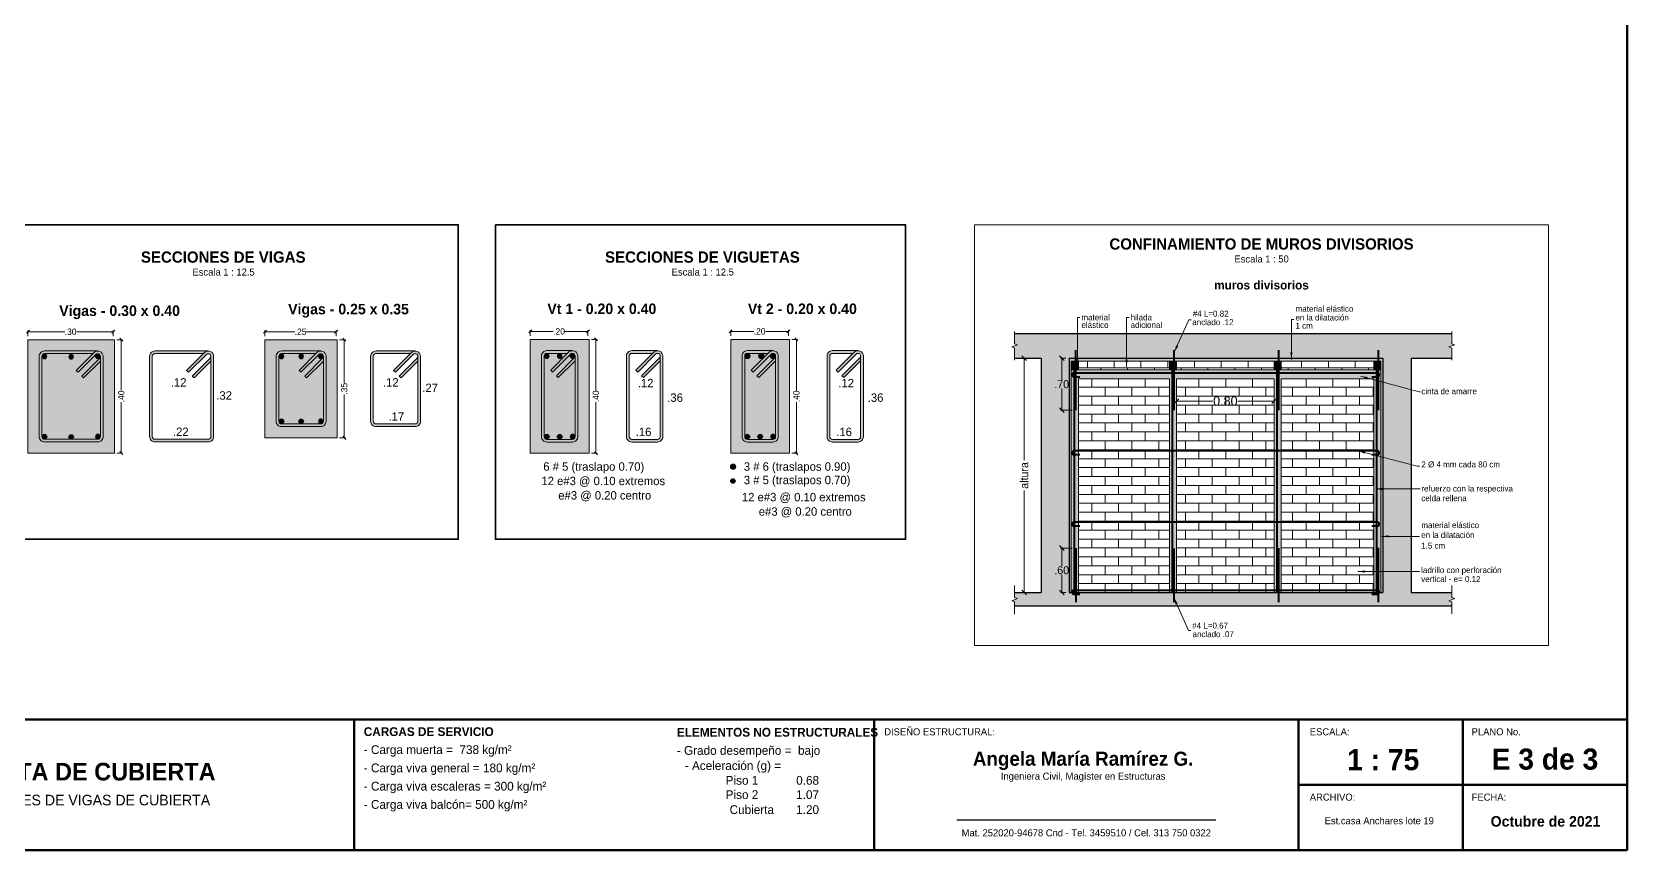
# Model space of a CAD drawing. Header units: metres. Extents: x 187 to 346, y 195 to 238.
# Drawn here: x 311.66 to 345.69, y 194.8 to 212.26 of the extents above; entities that cross this region are included whole.
import ezdxf
from ezdxf.enums import TextEntityAlignment as Align

# ---------------------------------------------------------------- set-up
doc = ezdxf.new("R2010")
doc.units = ezdxf.units.M
for name, color, linetype, lineweight in [('Achu-Muro', 1, 'Continuous', 9), ('Achu-Placa', 7, 'Continuous', 20), ('Cotas', 32, 'Continuous', 25), ('Hierros', 175, 'Continuous', 40), ('Secciones 1', 124, 'Continuous', 25), ('Secciones 2', 32, 'Continuous', 20), ('Secciones 3', 144, 'Continuous', 13), ('Tex-Cuadros', 24, 'Continuous', 35), ('Tex-Linea', 8, 'Continuous', 9), ('Tex-Tex', 8, 'Continuous', 25), ('Varillas 1', 126, 'Continuous', 20), ('Varillas 4', 233, 'Continuous', 9), ('Varillas Corte', 152, 'Continuous', 25), ('¡Margen', 152, 'Continuous', 80), ('¡Margen-Tex', 7, 'Continuous', 25)]:
    doc.layers.add(name, color=color, linetype=linetype, lineweight=lineweight)
for name, color, linetype, lineweight, true_color in [('Achu-Sombra 1', 253, 'Continuous', 13, 0x9c9c9c), ('Achu-Sombra 2', 253, 'Continuous', 13, 0xb0b0b0), ('Achu-Sombra 3', 9, 'Continuous', 13, 0xc9c9c9), ('Achu-Sombra 5', 254, 'Continuous', 13, 0xe8e8e8)]:
    doc.layers.add(name, color=color, linetype=linetype, lineweight=lineweight, true_color=true_color)
doc.styles.add('Century Gothic', font='GOTHIC.TTF')
doc.styles.add('Century Gothic Gordas', font='GOTHICB.TTF')
doc.styles.add('Cotas', font='GOTHIC.TTF')
doc.dimstyles.new('NINGUNA', dxfattribs={"dimtxt": 0.1125, "dimasz": 0.065, "dimexe": 0.025, "dimexo": 0.075, "dimgap": 0.005, "dimtad": 0, "dimtoh": 1, "dimzin": 4, "dimdsep": 46, "dimtxsty": 'Cotas', "dimblk": 'OBLIQUE', "dimcen": 0, "dimse1": 1, "dimse2": 1, "dimclrd": 256, "dimclre": 256, "dimclrt": 256, "dimadec": 1, "dimazin": 0, "dimtfac": 1.333333, "dimtix": 1, "dimtofl": 0, "dimtmove": 2, "dimatfit": 0, "dimfxl": 1, "dimtolj": 1, "dimtzin": 0, "dimlwd": 9, "dimlwe": 9, "dimarcsym": 0})

# ---------------------------------------------------------------- blocks, each defined once
blk = doc.blocks.new('vARILLA CORTE')
blk.add_hatch(color=256).paths.add_polyline_path([(-0.0079, 0, 1), (0.0079, 0, 1)])
blk.add_circle((0, 0), 0.00794)
blk = doc.blocks.new('_Oblique')
at = {"color": 0, "linetype": 'ByBlock', "lineweight": -2}
blk.add_line((-0.5, -0.5), (0.5, 0.5), dxfattribs=at)
blk = doc.blocks.new('*D261')
at = {"layer": 'Cotas', "lineweight": 9, "transparency": 16777216}
for p, q in [((322.292, 205.772), (322.292, 205.892)), ((322.292, 205.867), (322.783, 205.867)), ((323.522, 205.867), (323.03, 205.867)), ((323.522, 205.772), (323.522, 205.892))]:
    blk.add_line(p, q, dxfattribs=at)
at = {"layer": 'Defpoints', "color": 0, "transparency": 16777216}
for p in [(322.292, 205.697), (323.522, 205.867), (323.522, 205.697)]:
    blk.add_point(p, dxfattribs=at)
at = {"layer": 'Cotas', "lineweight": 9, "transparency": 16777216, "xscale": 0.065, "yscale": 0.065, "zscale": 0.065, "rotation": 180}
blk.add_blockref('_Oblique', (322.292, 205.867), dxfattribs=at)
at = {"layer": 'Cotas', "lineweight": 9, "transparency": 16777216, "xscale": 0.065, "yscale": 0.065, "zscale": 0.065}
blk.add_blockref('_Oblique', (323.522, 205.867), dxfattribs=at)
at = {"layer": 'Cotas', "transparency": 16777216, "insert": (322.907, 205.867), "char_height": 0.135, "attachment_point": 5, "style": 'Cotas'}
blk.add_mtext('\\A1;.20', dxfattribs=at)
blk = doc.blocks.new('*D262')
at = {"layer": 'Cotas', "lineweight": 9, "transparency": 16777216}
for p, q in [((323.597, 205.697), (323.718, 205.697)), ((323.693, 205.697), (323.693, 204.606)), ((323.693, 203.268), (323.693, 204.359)), ((323.597, 203.268), (323.718, 203.268))]:
    blk.add_line(p, q, dxfattribs=at)
at = {"layer": 'Defpoints', "color": 0, "transparency": 16777216}
for p in [(323.522, 205.697), (323.522, 203.268), (323.693, 203.268)]:
    blk.add_point(p, dxfattribs=at)
at = {"layer": 'Cotas', "lineweight": 9, "transparency": 16777216, "xscale": 0.065, "yscale": 0.065, "zscale": 0.065}
for p, rotation in [((323.693, 205.697), 90), ((323.693, 203.268), 270)]:
    blk.add_blockref('_Oblique', p, dxfattribs=dict(at, rotation=rotation))
at = {"layer": 'Cotas', "transparency": 16777216, "insert": (323.693, 204.482), "char_height": 0.135, "attachment_point": 5, "rotation": 90, "style": 'Cotas'}
blk.add_mtext('\\A1;.40', dxfattribs=at)
blk = doc.blocks.new('*D288')
at = {"layer": 'Cotas', "lineweight": 9, "transparency": 16777216}
for p, q in [((333.858, 201.245), (333.606, 201.245)), ((333.631, 201.245), (333.631, 200.863)), ((333.631, 200.293), (333.631, 200.675)), ((333.716, 200.293), (333.606, 200.293))]:
    blk.add_line(p, q, dxfattribs=at)
at = {"layer": 'Defpoints', "color": 0, "transparency": 16777216}
for p in [(333.631, 201.245), (333.933, 201.245), (333.791, 200.293)]:
    blk.add_point(p, dxfattribs=at)
at = {"layer": 'Cotas', "lineweight": 9, "transparency": 16777216, "xscale": 0.1, "yscale": 0.1, "zscale": 0.1}
for p, rotation in [((333.631, 201.245), 90), ((333.631, 200.293), 270)]:
    blk.add_blockref('_Oblique', p, dxfattribs=dict(at, rotation=rotation))
at = {"layer": 'Cotas', "transparency": 16777216, "insert": (333.631, 200.769), "char_height": 0.17, "attachment_point": 5, "rotation": 0.001, "style": 'Cotas'}
blk.add_mtext('\\A1;.60', dxfattribs=at)
blk = doc.blocks.new('*D289')
at = {"layer": 'Cotas', "lineweight": 9, "transparency": 16777216}
for p, q in [((333.716, 205.295), (333.606, 205.295)), ((333.631, 205.295), (333.631, 204.835)), ((333.631, 204.185), (333.631, 204.646)), ((333.858, 204.185), (333.606, 204.185))]:
    blk.add_line(p, q, dxfattribs=at)
at = {"layer": 'Defpoints', "color": 0, "transparency": 16777216}
for p in [(333.631, 205.295), (333.791, 205.295), (333.933, 204.185)]:
    blk.add_point(p, dxfattribs=at)
at = {"layer": 'Cotas', "lineweight": 9, "transparency": 16777216, "xscale": 0.1, "yscale": 0.1, "zscale": 0.1}
for p, rotation in [((333.631, 205.295), 90), ((333.631, 204.185), 270)]:
    blk.add_blockref('_Oblique', p, dxfattribs=dict(at, rotation=rotation))
at = {"layer": 'Cotas', "transparency": 16777216, "insert": (333.631, 204.74), "char_height": 0.17, "attachment_point": 5, "rotation": 0.001, "style": 'Cotas'}
blk.add_mtext('\\A1;.70', dxfattribs=at)
blk = doc.blocks.new('*D290')
at = {"layer": 'Defpoints', "color": 0, "transparency": 16777216}
for p in [(336.081, 204.859), (338.166, 204.859), (338.166, 204.381)]:
    blk.add_point(p, dxfattribs=at)
at = {"layer": 'Tex-Tex', "lineweight": 9, "transparency": 16777216}
for p, q in [((336.081, 204.431), (336.081, 204.356)), ((336.081, 204.381), (336.857, 204.381)), ((338.166, 204.381), (337.39, 204.381)), ((338.166, 204.431), (338.166, 204.356))]:
    blk.add_line(p, q, dxfattribs=at)
at = {"layer": 'Tex-Tex', "lineweight": 9, "transparency": 16777216, "xscale": 0.1, "yscale": 0.1, "zscale": 0.1, "rotation": 180}
blk.add_blockref('_Oblique', (336.081, 204.381), dxfattribs=at)
at = {"layer": 'Tex-Tex', "lineweight": 9, "transparency": 16777216, "xscale": 0.1, "yscale": 0.1, "zscale": 0.1}
blk.add_blockref('_Oblique', (338.166, 204.381), dxfattribs=at)
at = {"layer": 'Tex-Tex', "transparency": 16777216, "insert": (337.123, 204.381), "char_height": 0.2, "attachment_point": 5, "rotation": 0.001, "style": 'Cotas'}
blk.add_mtext('\\A1;0.80', dxfattribs=at)
blk = doc.blocks.new('*D294')
at = {"layer": 'Cotas', "lineweight": 9, "transparency": 16777216}
for p, q in [((332.834, 205.295), (332.808, 205.295)), ((332.833, 205.295), (332.833, 203.117)), ((332.833, 200.293), (332.833, 202.472)), ((332.834, 200.293), (332.808, 200.293))]:
    blk.add_line(p, q, dxfattribs=at)
at = {"layer": 'Defpoints', "color": 0, "transparency": 16777216}
for p in [(332.909, 205.295), (332.833, 200.293), (332.909, 200.293)]:
    blk.add_point(p, dxfattribs=at)
at = {"layer": 'Cotas', "lineweight": 9, "transparency": 16777216, "xscale": 0.1, "yscale": 0.1, "zscale": 0.1}
for p, rotation in [((332.833, 205.295), 90), ((332.833, 200.293), 270)]:
    blk.add_blockref('_Oblique', p, dxfattribs=dict(at, rotation=rotation))
at = {"layer": 'Cotas', "transparency": 16777216, "insert": (332.833, 202.794), "char_height": 0.17, "attachment_point": 5, "rotation": 90, "style": 'Cotas'}
blk.add_mtext('\\A1;altura', dxfattribs=at)
blk = doc.blocks.new('*D368')
at = {"layer": 'Cotas', "lineweight": 9, "transparency": 16777216}
for p, q in [((311.574, 205.765), (311.574, 205.885)), ((311.574, 205.86), (312.361, 205.86)), ((313.395, 205.86), (312.608, 205.86)), ((313.395, 205.765), (313.395, 205.885))]:
    blk.add_line(p, q, dxfattribs=at)
at = {"layer": 'Defpoints', "color": 0, "transparency": 16777216}
for p in [(311.574, 205.69), (313.395, 205.86), (313.395, 205.69)]:
    blk.add_point(p, dxfattribs=at)
at = {"layer": 'Cotas', "lineweight": 9, "transparency": 16777216, "xscale": 0.065, "yscale": 0.065, "zscale": 0.065, "rotation": 180}
blk.add_blockref('_Oblique', (311.574, 205.86), dxfattribs=at)
at = {"layer": 'Cotas', "lineweight": 9, "transparency": 16777216, "xscale": 0.065, "yscale": 0.065, "zscale": 0.065}
blk.add_blockref('_Oblique', (313.395, 205.86), dxfattribs=at)
at = {"layer": 'Cotas', "transparency": 16777216, "insert": (312.485, 205.86), "char_height": 0.135, "attachment_point": 5, "style": 'Cotas'}
blk.add_mtext('\\A1;.30', dxfattribs=at)
blk = doc.blocks.new('*D369')
at = {"layer": 'Cotas', "lineweight": 9, "transparency": 16777216}
for p, q in [((313.47, 205.69), (313.591, 205.69)), ((313.566, 205.69), (313.566, 204.603)), ((313.566, 203.27), (313.566, 204.356)), ((313.47, 203.27), (313.591, 203.27))]:
    blk.add_line(p, q, dxfattribs=at)
at = {"layer": 'Defpoints', "color": 0, "transparency": 16777216}
for p in [(313.395, 205.69), (313.395, 203.27), (313.566, 203.27)]:
    blk.add_point(p, dxfattribs=at)
at = {"layer": 'Cotas', "lineweight": 9, "transparency": 16777216, "xscale": 0.065, "yscale": 0.065, "zscale": 0.065}
for p, rotation in [((313.566, 205.69), 90), ((313.566, 203.27), 270)]:
    blk.add_blockref('_Oblique', p, dxfattribs=dict(at, rotation=rotation))
at = {"layer": 'Cotas', "transparency": 16777216, "insert": (313.566, 204.48), "char_height": 0.135, "attachment_point": 5, "rotation": 90, "style": 'Cotas'}
blk.add_mtext('\\A1;.40', dxfattribs=at)
blk = doc.blocks.new('*D370')
at = {"layer": 'Cotas', "lineweight": 9, "transparency": 16777216}
for p, q in [((316.632, 205.765), (316.632, 205.885)), ((316.632, 205.86), (317.269, 205.86)), ((318.151, 205.86), (317.514, 205.86)), ((318.151, 205.765), (318.151, 205.885))]:
    blk.add_line(p, q, dxfattribs=at)
at = {"layer": 'Defpoints', "color": 0, "transparency": 16777216}
for p in [(316.632, 205.69), (318.151, 205.86), (318.151, 205.69)]:
    blk.add_point(p, dxfattribs=at)
at = {"layer": 'Cotas', "lineweight": 9, "transparency": 16777216, "xscale": 0.065, "yscale": 0.065, "zscale": 0.065, "rotation": 180}
blk.add_blockref('_Oblique', (316.632, 205.86), dxfattribs=at)
at = {"layer": 'Cotas', "lineweight": 9, "transparency": 16777216, "xscale": 0.065, "yscale": 0.065, "zscale": 0.065}
blk.add_blockref('_Oblique', (318.151, 205.86), dxfattribs=at)
at = {"layer": 'Cotas', "transparency": 16777216, "insert": (317.392, 205.86), "char_height": 0.135, "attachment_point": 5, "style": 'Cotas'}
blk.add_mtext('\\A1;.25', dxfattribs=at)
blk = doc.blocks.new('*D371')
at = {"layer": 'Cotas', "lineweight": 9, "transparency": 16777216}
for p, q in [((318.226, 205.69), (318.348, 205.69)), ((318.323, 205.69), (318.323, 204.765)), ((318.323, 203.596), (318.323, 204.52)), ((318.226, 203.596), (318.348, 203.596))]:
    blk.add_line(p, q, dxfattribs=at)
at = {"layer": 'Defpoints', "color": 0, "transparency": 16777216}
for p in [(318.151, 205.69), (318.151, 203.596), (318.323, 203.596)]:
    blk.add_point(p, dxfattribs=at)
at = {"layer": 'Cotas', "lineweight": 9, "transparency": 16777216, "xscale": 0.065, "yscale": 0.065, "zscale": 0.065}
for p, rotation in [((318.323, 205.69), 90), ((318.323, 203.596), 270)]:
    blk.add_blockref('_Oblique', p, dxfattribs=dict(at, rotation=rotation))
at = {"layer": 'Cotas', "transparency": 16777216, "insert": (318.323, 204.643), "char_height": 0.135, "attachment_point": 5, "rotation": 90, "style": 'Cotas'}
blk.add_mtext('\\A1;.35', dxfattribs=at)
blk = doc.blocks.new('*D375')
at = {"layer": 'Cotas', "lineweight": 9, "transparency": 16777216}
for p, q in [((326.57, 205.772), (326.57, 205.892)), ((326.57, 205.867), (327.061, 205.867)), ((327.8, 205.867), (327.309, 205.867)), ((327.8, 205.772), (327.8, 205.892))]:
    blk.add_line(p, q, dxfattribs=at)
at = {"layer": 'Defpoints', "color": 0, "transparency": 16777216}
for p in [(326.57, 205.697), (327.8, 205.867), (327.8, 205.697)]:
    blk.add_point(p, dxfattribs=at)
at = {"layer": 'Cotas', "lineweight": 9, "transparency": 16777216, "xscale": 0.065, "yscale": 0.065, "zscale": 0.065, "rotation": 180}
blk.add_blockref('_Oblique', (326.57, 205.867), dxfattribs=at)
at = {"layer": 'Cotas', "lineweight": 9, "transparency": 16777216, "xscale": 0.065, "yscale": 0.065, "zscale": 0.065}
blk.add_blockref('_Oblique', (327.8, 205.867), dxfattribs=at)
at = {"layer": 'Cotas', "transparency": 16777216, "insert": (327.185, 205.867), "char_height": 0.135, "attachment_point": 5, "style": 'Cotas'}
blk.add_mtext('\\A1;.20', dxfattribs=at)
blk = doc.blocks.new('*D376')
at = {"layer": 'Cotas', "lineweight": 9, "transparency": 16777216}
for p, q in [((327.875, 205.697), (327.996, 205.697)), ((327.971, 205.697), (327.971, 204.606)), ((327.971, 203.268), (327.971, 204.359)), ((327.875, 203.268), (327.996, 203.268))]:
    blk.add_line(p, q, dxfattribs=at)
at = {"layer": 'Defpoints', "color": 0, "transparency": 16777216}
for p in [(327.8, 205.697), (327.8, 203.268), (327.971, 203.268)]:
    blk.add_point(p, dxfattribs=at)
at = {"layer": 'Cotas', "lineweight": 9, "transparency": 16777216, "xscale": 0.065, "yscale": 0.065, "zscale": 0.065}
for p, rotation in [((327.971, 205.697), 90), ((327.971, 203.268), 270)]:
    blk.add_blockref('_Oblique', p, dxfattribs=dict(at, rotation=rotation))
at = {"layer": 'Cotas', "transparency": 16777216, "insert": (327.971, 204.482), "char_height": 0.135, "attachment_point": 5, "rotation": 90, "style": 'Cotas'}
blk.add_mtext('\\A1;.40', dxfattribs=at)
blk = doc.blocks.new('hierro 6')
at = {"const_width": 0.00875}
blk.add_lwpolyline([(0, 0.004375, 1), (0, -0.004375, 1)], format="xyb", close=True, dxfattribs=at)
blk.add_circle((0, 0), 0.00875)

msp = doc.modelspace()

# ---------------------------------------------------------------- hatches: boundary and pattern name
at = {"layer": 'Achu-Muro'}
h = msp.add_hatch(dxfattribs=at)
h.set_pattern_fill('AR-BRSTD', color=8, scale=0.002813, style=0)
h.set_pattern_definition([(0, (424.4758, 185.27347), (0, 0.1905238), []), (90, (424.4758, 185.27347), (-0.28575, 0.1905238), [0.1905238, -0.1905238])])
h.paths.add_polyline_path([(335.9305, 205.2354), (333.9865, 205.2354), (333.9865, 205.0507), (335.9305, 205.0507)])
h.paths.add_polyline_path([(338.166, 205.2354), (336.0808, 205.2354), (336.0808, 205.0507), (338.166, 205.0507)])
h.paths.add_polyline_path([(340.2911, 205.2354), (338.3163, 205.2354), (338.3163, 205.0507), (340.2911, 205.0507)])
h = msp.add_hatch(dxfattribs=at)
h.set_pattern_fill('AR-BRSTD', color=8, scale=0.002813, style=0)
h.set_pattern_definition([(0, (333.98651, 200.29345), (0, 0.190524), []), (90, (333.9865, 200.29345), (-0.28575, 0.190524), [0.190524, -0.190524])])
h.paths.add_polyline_path([(335.9305, 204.8588), (333.9865, 204.8588), (333.9865, 200.2934), (335.9305, 200.2934)])
h.paths.add_polyline_path([(338.166, 204.8588), (336.0808, 204.8588), (336.0808, 200.2934), (338.166, 200.2934)])
h.paths.add_polyline_path([(340.2911, 204.8588), (338.3163, 204.8588), (338.3163, 200.2934), (340.2911, 200.2934)])
at = {"layer": 'Achu-Sombra 1', "linetype": 'Continuous', "lineweight": 5}
h = msp.add_hatch(color=256, dxfattribs=at)
h.dxf.hatch_style = 1
h.paths.add_polyline_path([(311.8714, 205.336, -0.4142136), (311.928, 205.3926), (312.9611, 205.3926), (312.985, 205.4164, -0.1989124), (313.0654, 205.4498), (311.928, 205.4498, 0.4142136), (311.8142, 205.336), (311.8142, 203.6228, 0.4142136), (311.928, 203.509), (313.0654, 203.509, 0.4142136), (313.1792, 203.6228), (313.1792, 205.336, 0.6681786), (312.985, 205.4164), (312.6031, 205.0346), (312.6435, 204.9942), (313.0254, 205.376, -0.6681786), (313.1221, 205.336), (313.1221, 203.6228, -0.4142136), (313.0654, 203.5662), (311.928, 203.5662, -0.4142136), (311.8714, 203.6228)])
h.paths.add_polyline_path([(313.1221, 205.2317), (313.1221, 205.336, -0.1989124), (313.1055, 205.2959), (312.7236, 204.9141), (312.764, 204.8737)], flags=17)
h = msp.add_hatch(color=256, dxfattribs=at)
h.dxf.hatch_style = 1
h.paths.add_polyline_path([(314.2287, 205.336, -0.4142136), (314.2853, 205.3926), (315.3184, 205.3926), (315.3422, 205.4164, -0.1989124), (315.4227, 205.4498), (314.2853, 205.4498, 0.4142136), (314.1715, 205.336), (314.1715, 203.6228, 0.4142136), (314.2853, 203.509), (315.4227, 203.509, 0.4142136), (315.5365, 203.6228), (315.5365, 205.336, 0.6681786), (315.3422, 205.4164), (314.9604, 205.0346), (315.0008, 204.9942), (315.3827, 205.376, -0.6681786), (315.4793, 205.336), (315.4793, 203.6228, -0.4142136), (315.4227, 203.5662), (314.2853, 203.5662, -0.4142136), (314.2287, 203.6228)])
h.paths.add_polyline_path([(315.4793, 205.2317), (315.4793, 205.336, -0.1989124), (315.4628, 205.2959), (315.0809, 204.9141), (315.1213, 204.8737)], flags=17)
h = msp.add_hatch(color=256, dxfattribs=at)
h.dxf.hatch_style = 1
h.paths.add_polyline_path([(316.9289, 205.336, -0.4142136), (316.9855, 205.3926), (317.7177, 205.3926), (317.7415, 205.4164, -0.1989124), (317.822, 205.4498), (316.9855, 205.4498, 0.4142136), (316.8717, 205.336), (316.8717, 203.9489, 0.4142136), (316.9855, 203.8351), (317.822, 203.8351, 0.4142136), (317.9357, 203.9489), (317.9357, 205.336, 0.6681786), (317.7415, 205.4164), (317.3597, 205.0346), (317.4001, 204.9942), (317.7819, 205.376, -0.6681786), (317.8786, 205.336), (317.8786, 203.9489, -0.4142136), (317.822, 203.8923), (316.9855, 203.8923, -0.4142136), (316.9289, 203.9489)])
h.paths.add_polyline_path([(317.8786, 205.2317), (317.8786, 205.336, -0.1989124), (317.862, 205.2959), (317.4802, 204.9141), (317.5206, 204.8737)], flags=17)
h = msp.add_hatch(color=256, dxfattribs=at)
h.dxf.hatch_style = 1
h.paths.add_polyline_path([(319.7972, 205.376, -0.6681786), (319.8939, 205.336), (319.8939, 203.9489, -0.4142136), (319.8373, 203.8923), (319.0008, 203.8923, -0.4142136), (318.9442, 203.9489), (318.9442, 205.336, -0.4142136), (319.0008, 205.3926), (319.733, 205.3926), (319.7568, 205.4164, -0.1989124), (319.8373, 205.4498), (319.0008, 205.4498, 0.4142136), (318.8871, 205.336), (318.8871, 203.9489, 0.4142136), (319.0008, 203.8351), (319.8373, 203.8351, 0.4142136), (319.9511, 203.9489), (319.9511, 205.336, 0.6681786), (319.7568, 205.4164), (319.375, 205.0346), (319.4154, 204.9942)])
h.paths.add_polyline_path([(319.8939, 205.2317), (319.8939, 205.336, -0.1989124), (319.8773, 205.2959), (319.4955, 204.9141), (319.5359, 204.8737)], flags=17)
h = msp.add_hatch(color=256, dxfattribs=at)
h.dxf.hatch_style = 1
h.paths.add_polyline_path([(323.3059, 205.3428, 0.6681786), (323.1117, 205.4233), (322.7299, 205.0415), (322.7703, 205.0011), (323.1521, 205.3829, -0.6681786), (323.2488, 205.3428), (323.2488, 203.6207, -0.4142136), (323.1922, 203.564), (322.646, 203.564, -0.4142136), (322.5894, 203.6207), (322.5894, 205.3428, -0.4142136), (322.646, 205.3995), (323.0879, 205.3995), (323.1117, 205.4233, -0.1989124), (323.1922, 205.4566), (322.646, 205.4566, 0.4142136), (322.5322, 205.3428), (322.5322, 203.6207, 0.4142136), (322.646, 203.5069), (323.1922, 203.5069, 0.4142136), (323.3059, 203.6207)])
h.paths.add_polyline_path([(323.2488, 205.2386), (323.2488, 205.3428, -0.1989124), (323.2322, 205.3028), (322.8504, 204.921), (322.8908, 204.8805)], flags=17)
h = msp.add_hatch(color=256, dxfattribs=at)
h.dxf.hatch_style = 1
h.paths.add_polyline_path([(324.967, 205.3829, -0.6681786), (325.0637, 205.3428), (325.0637, 203.6207, -0.4142136), (325.007, 203.564), (324.4609, 203.564, -0.4142136), (324.4043, 203.6207), (324.4043, 205.3428, -0.4142136), (324.4609, 205.3995), (324.9028, 205.3995), (324.9266, 205.4233, -0.1989124), (325.007, 205.4566), (324.4609, 205.4566, 0.4142136), (324.3471, 205.3428), (324.3471, 203.6207, 0.4142136), (324.4609, 203.5069), (325.007, 203.5069, 0.4142136), (325.1208, 203.6207), (325.1208, 205.3428, 0.6681786), (324.9266, 205.4233), (324.5447, 205.0415), (324.5852, 205.0011)])
h.paths.add_polyline_path([(325.0637, 205.2386), (325.0637, 205.3428, -0.1989124), (325.0471, 205.3028), (324.6652, 204.921), (324.7057, 204.8805)], flags=17)
h = msp.add_hatch(color=256, dxfattribs=at)
h.dxf.hatch_style = 1
h.paths.add_polyline_path([(327.584, 205.3428, 0.6681786), (327.3898, 205.4233), (327.0079, 205.0415), (327.0483, 205.0011), (327.4302, 205.3829, -0.6681786), (327.5269, 205.3428), (327.5269, 203.6207, -0.4142136), (327.4702, 203.564), (326.9241, 203.564, -0.4142136), (326.8675, 203.6207), (326.8675, 205.3428, -0.4142136), (326.9241, 205.3995), (327.3659, 205.3995), (327.3898, 205.4233, -0.1989124), (327.4702, 205.4566), (326.9241, 205.4566, 0.4142136), (326.8103, 205.3428), (326.8103, 203.6207, 0.4142136), (326.9241, 203.5069), (327.4702, 203.5069, 0.4142136), (327.584, 203.6207)])
h.paths.add_polyline_path([(327.5269, 205.2386), (327.5269, 205.3428, -0.1989124), (327.5103, 205.3028), (327.1284, 204.921), (327.1688, 204.8805)], flags=17)
h = msp.add_hatch(color=256, dxfattribs=at)
h.dxf.hatch_style = 1
h.paths.add_polyline_path([(329.2451, 205.3829, -0.6681786), (329.3417, 205.3428), (329.3417, 203.6207, -0.4142136), (329.2851, 203.564), (328.739, 203.564, -0.4142136), (328.6823, 203.6207), (328.6823, 205.3428, -0.4142136), (328.739, 205.3995), (329.1808, 205.3995), (329.2046, 205.4233, -0.1989124), (329.2851, 205.4566), (328.739, 205.4566, 0.4142136), (328.6252, 205.3428), (328.6252, 203.6207, 0.4142136), (328.739, 203.5069), (329.2851, 203.5069, 0.4142136), (329.3989, 203.6207), (329.3989, 205.3428, 0.6681786), (329.2046, 205.4233), (328.8228, 205.0415), (328.8632, 205.0011)])
h.paths.add_polyline_path([(329.3417, 205.2386), (329.3417, 205.3428, -0.1989124), (329.3252, 205.3028), (328.9433, 204.921), (328.9837, 204.8805)], flags=17)
at = {"layer": 'Achu-Sombra 1'}
h = msp.add_hatch(color=256, dxfattribs=at)
h.paths.add_polyline_path([(333.7912, 200.2934), (340.4863, 200.2934), (340.4863, 205.2954), (333.7912, 205.2954)])
h.paths.add_polyline_path([(333.8362, 200.2934), (340.4413, 200.2934), (340.4413, 205.2354), (333.8362, 205.2354)], flags=16)
at = {"layer": 'Achu-Sombra 2'}
for points in [[(333.8362, 205.0507), (333.9865, 205.0507), (333.9865, 205.2354), (333.8362, 205.2354)], [(335.9305, 205.0507), (336.0808, 205.0507), (336.0808, 205.2354), (335.9305, 205.2354)], [(338.166, 205.0507), (338.3163, 205.0507), (338.3163, 205.2354), (338.166, 205.2354)], [(340.2911, 205.0507), (340.4413, 205.0507), (340.4413, 205.2354), (340.2911, 205.2354)]]:
    msp.add_hatch(color=256, dxfattribs=at).paths.add_polyline_path(points)
at = {"layer": 'Achu-Sombra 3'}
for points in [[(333.8362, 200.2934), (333.9865, 200.2934), (333.9865, 204.8588), (333.8362, 205.0507)], [(333.8362, 205.0507), (340.4413, 205.0507), (340.2911, 204.8588), (333.9865, 204.8588)], [(335.9305, 200.2934), (336.0808, 200.2934), (336.0808, 205.0507), (335.9305, 205.0507)], [(338.166, 200.2934), (338.3163, 200.2934), (338.3163, 205.0507), (338.166, 205.0507)], [(340.2911, 200.2934), (340.4413, 200.2934), (340.4413, 205.0507), (340.2911, 204.8588)]]:
    msp.add_hatch(color=256, dxfattribs=at).paths.add_polyline_path(points)
at = {"layer": 'Achu-Sombra 5'}
h = msp.add_hatch(color=256, dxfattribs=at)
h.dxf.hatch_style = 1
h.paths.add_polyline_path([(340.4863, 205.2954), (340.4863, 200.2934), (333.7912, 200.2934), (333.7912, 205.2954)], flags=16)
h.paths.add_polyline_path([(341.9552, 205.8204), (332.6268, 205.8204), (332.6268, 205.6029), (332.6887, 205.5804), (332.565, 205.5354), (332.6268, 205.5129), (332.6268, 205.2954), (333.1912, 205.2954), (333.1912, 200.2934), (332.6268, 200.2934), (332.6268, 200.1878), (332.6887, 200.1653), (332.565, 200.1203), (332.6268, 200.0978), (332.6268, 200.0098), (341.9552, 200.0098), (341.9552, 200.0978), (341.8934, 200.1203), (342.017, 200.1653), (341.9552, 200.1878), (341.9552, 200.2934), (341.0863, 200.2934), (341.0863, 205.2954), (341.9552, 205.2954), (341.9552, 205.5129), (341.8934, 205.5354), (342.017, 205.5804), (341.9552, 205.6029)])

# ---------------------------------------------------------------- linework, layer by layer
at = {"layer": 'Achu-Placa'}
msp.add_lwpolyline([(331.7702, 208.1448), (344.0176, 208.1448), (344.0176, 199.1616), (331.7702, 199.1616)], close=True, dxfattribs=at)
at = {"layer": 'Achu-Sombra 3'}
for points in [[(313.4192, 205.6898), (313.4192, 203.269), (311.5742, 205.6898), (311.5742, 203.269)], [(318.1757, 205.6898), (318.1757, 203.5951), (316.6317, 205.6898), (316.6317, 203.5951)], [(323.5459, 205.6966), (323.5459, 203.2669), (322.2922, 205.6966), (322.2922, 203.2669)], [(327.824, 205.6966), (327.824, 203.2669), (326.5703, 205.6966), (326.5703, 203.2669)]]:
    msp.add_solid(points, dxfattribs=at)
at = {"layer": 'Hierros'}
for p, q in [((333.9039, 200.2958), (333.9039, 205.2354)), ((333.9333, 204.1854), (333.9333, 205.4656)), ((335.9948, 200.2958), (335.9948, 205.2354)), ((336.0276, 205.2354), (336.0276, 205.4656)), ((336.0276, 204.1854), (336.0276, 205.4656)), ((338.2295, 200.2958), (338.2295, 205.2354)), ((338.263, 205.2354), (338.263, 205.4656)), ((338.263, 204.1854), (338.263, 205.4656)), ((340.3566, 200.2958), (340.3566, 205.2354)), ((340.3881, 205.2354), (340.3881, 205.4656)), ((340.3881, 204.1854), (340.3881, 205.4656)), ((333.9387, 200.0902), (333.9387, 201.2445)), ((336.0276, 200.0902), (336.0276, 201.234)), ((338.263, 200.0902), (338.263, 201.2428)), ((340.3881, 200.0902), (340.3881, 201.2474))]:
    msp.add_line(p, q, dxfattribs=at)
for points in [[(340.2463, 204.8981), (340.3661, 204.8981, 1), (340.3661, 204.9783), (333.8891, 204.9783, 1), (333.8891, 204.8981), (334.0215, 204.8981)], [(340.2463, 203.2394), (340.3661, 203.2394, 1), (340.3661, 203.3196), (333.8891, 203.3196, 1), (333.8891, 203.2394), (334.0215, 203.2394)], [(340.2463, 201.7162), (340.3661, 201.7162, 1), (340.3661, 201.7963), (333.8891, 201.7963, 1), (333.8891, 201.7162), (334.0215, 201.7162)], [(340.2463, 200.2605), (340.3661, 200.2605, 1), (340.3661, 200.3406), (333.8891, 200.3406, 1), (333.8891, 200.2605), (334.0215, 200.2605)]]:
    msp.add_lwpolyline(points, format="xyb", dxfattribs=at)
at = {"layer": 'Secciones 1'}
for p, q in [((332.6268, 205.8204), (341.9552, 205.8204)), ((332.6268, 205.2954), (333.1912, 205.2954)), ((333.1912, 205.2954), (333.1912, 200.2934)), ((333.7912, 205.2954), (340.4863, 205.2954)), ((333.7912, 205.2954), (333.7912, 200.2934)), ((340.4863, 205.2954), (340.4863, 200.2934)), ((341.0863, 205.2954), (341.0863, 200.2934)), ((341.0863, 205.2954), (341.9552, 205.2954)), ((332.6268, 200.2934), (333.1912, 200.2934)), ((333.7912, 200.2934), (340.4863, 200.2934)), ((341.0863, 200.2934), (341.9552, 200.2934)), ((332.6268, 200.0098), (341.9552, 200.0098))]:
    msp.add_line(p, q, dxfattribs=at)
at = {"layer": 'Secciones 2'}
for p, q in [((333.8362, 205.2354), (340.4413, 205.2354)), ((340.4413, 205.2354), (340.4413, 200.2934)), ((340.4413, 205.235), (340.4413, 205.05))]:
    msp.add_line(p, q, dxfattribs=at)
for points in [[(333.8362, 205.0507), (333.9865, 205.0507), (333.9865, 205.2354), (333.8362, 205.2354)], [(335.9305, 205.0507), (336.0808, 205.0507), (336.0808, 205.2354), (335.9305, 205.2354)], [(338.166, 205.0507), (338.3163, 205.0507), (338.3163, 205.2354), (338.166, 205.2354)], [(340.2911, 205.0507), (340.4413, 205.0507), (340.4413, 205.2354), (340.2911, 205.2354)]]:
    msp.add_lwpolyline(points, close=True, dxfattribs=at)
for points in [[(333.9865, 205.0507), (333.8362, 205.0507), (333.8362, 200.2934), (333.9865, 200.2934), (333.9865, 204.8588)], [(333.9865, 205.0507), (335.9305, 205.0507)], [(336.0808, 205.0507), (335.9305, 205.0507)], [(336.0808, 205.0507), (338.166, 205.0507)], [(338.3163, 205.0507), (338.166, 205.0507)], [(338.3163, 205.0507), (340.2911, 205.0507)], [(340.2911, 204.8588), (340.2911, 200.2934), (340.4413, 200.2934), (340.4413, 205.0507), (340.2911, 205.0507)], [(340.4413, 205.0543), (340.4413, 204.8588)], [(335.9305, 204.8588), (333.9865, 204.8588)], [(335.9305, 204.8588), (335.9305, 200.2934), (336.0808, 200.2934), (336.0808, 204.8588)], [(338.166, 204.8588), (336.0808, 204.8588)], [(338.166, 204.8588), (338.166, 200.2934), (338.3163, 200.2934), (338.3163, 204.8588)], [(340.2911, 204.8588), (338.3163, 204.8588)]]:
    msp.add_lwpolyline(points, dxfattribs=at)
at = {"layer": 'Secciones 3'}
for points in [[(311.5742, 205.6898), (311.5742, 203.269), (313.4192, 203.269), (313.4192, 205.6898)], [(316.6317, 205.6898), (316.6317, 203.5951), (318.1757, 203.5951), (318.1757, 205.6898)], [(322.2922, 205.6966), (322.2922, 203.2669), (323.5459, 203.2669), (323.5459, 205.6966)], [(326.5703, 205.6966), (326.5703, 203.2669), (327.824, 203.2669), (327.824, 205.6966)]]:
    msp.add_lwpolyline(points, close=True, dxfattribs=at)
at = {"layer": 'Tex-Cuadros'}
for points in [[(310.7399, 208.1448), (320.7575, 208.1448), (320.7575, 201.4322), (310.7399, 201.4322)], [(321.5504, 208.1448), (330.2988, 208.1448), (330.2988, 201.4322), (321.5504, 201.4322)]]:
    msp.add_lwpolyline(points, close=True, dxfattribs=at)
at = {"layer": 'Tex-Linea', "linetype": 'Continuous'}
for points in [[(332.6268, 205.8622), (332.6268, 205.6029), (332.6887, 205.5804), (332.565, 205.5354), (332.6268, 205.5129), (332.6268, 205.2516)], [(341.9552, 205.8622), (341.9552, 205.6029), (342.017, 205.5804), (341.8934, 205.5354), (341.9552, 205.5129), (341.9552, 205.2516)], [(332.6268, 200.4471), (332.6268, 200.1878), (332.6887, 200.1653), (332.565, 200.1203), (332.6268, 200.0978), (332.6268, 199.8365)], [(341.9552, 200.4471), (341.9552, 200.1878), (342.017, 200.1653), (341.8934, 200.1203), (341.9552, 200.0978), (341.9552, 199.8427)]]:
    msp.add_lwpolyline(points, dxfattribs=at)
at = {"layer": 'Varillas 1'}
for p, q in [((313.1055, 205.2959), (312.7236, 204.9141)), ((313.1221, 205.2317), (312.764, 204.8737)), ((315.4628, 205.2959), (315.0809, 204.9141)), ((315.4793, 205.2317), (315.1213, 204.8737)), ((317.862, 205.2959), (317.4802, 204.9141)), ((317.8786, 205.2317), (317.5206, 204.8737)), ((319.8773, 205.2959), (319.4955, 204.9141)), ((319.8939, 205.2317), (319.5359, 204.8737)), ((323.2322, 205.3028), (322.8504, 204.921)), ((323.2488, 205.2386), (322.8908, 204.8805)), ((325.0471, 205.3028), (324.6652, 204.921)), ((325.0637, 205.2386), (324.7057, 204.8805)), ((327.5103, 205.3028), (327.1284, 204.921)), ((327.5269, 205.2386), (327.1688, 204.8805)), ((329.3252, 205.3028), (328.9433, 204.921)), ((329.3417, 205.2386), (328.9837, 204.8805)), ((322.8504, 204.921), (322.8908, 204.8805)), ((324.6652, 204.921), (324.7057, 204.8805)), ((327.1284, 204.921), (327.1688, 204.8805)), ((328.9433, 204.921), (328.9837, 204.8805))]:
    msp.add_line(p, q, dxfattribs=at)
for points in [[(312.9611, 205.3926), (311.928, 205.3926, 0.4142136), (311.8714, 205.336), (311.8714, 203.6228, 0.4142136), (311.928, 203.5662), (313.0654, 203.5662, 0.4142136), (313.1221, 203.6228), (313.1221, 205.336, 0.6681786), (313.0254, 205.376), (312.6435, 204.9942), (312.6031, 205.0346), (312.985, 205.4164, -0.6681786), (313.1792, 205.336), (313.1792, 203.6228, -0.4142136), (313.0654, 203.509), (311.928, 203.509, -0.4142136), (311.8142, 203.6228), (311.8142, 205.336, -0.4142136), (311.928, 205.4498), (313.0654, 205.4498)], [(315.3184, 205.3926), (314.2853, 205.3926, 0.4142136), (314.2287, 205.336), (314.2287, 203.6228, 0.4142136), (314.2853, 203.5662), (315.4227, 203.5662, 0.4142136), (315.4793, 203.6228), (315.4793, 205.336, 0.6681786), (315.3827, 205.376), (315.0008, 204.9942), (314.9604, 205.0346), (315.3422, 205.4164, -0.6681786), (315.5365, 205.336), (315.5365, 203.6228, -0.4142136), (315.4227, 203.509), (314.2853, 203.509, -0.4142136), (314.1715, 203.6228), (314.1715, 205.336, -0.4142136), (314.2853, 205.4498), (315.4227, 205.4498)], [(317.7177, 205.3926), (316.9855, 205.3926, 0.4142136), (316.9289, 205.336), (316.9289, 203.9489, 0.4142136), (316.9855, 203.8923), (317.822, 203.8923, 0.4142136), (317.8786, 203.9489), (317.8786, 205.336, 0.6681786), (317.7819, 205.376), (317.4001, 204.9942), (317.3597, 205.0346), (317.7415, 205.4164, -0.6681786), (317.9357, 205.336), (317.9357, 203.9489, -0.4142136), (317.822, 203.8351), (316.9855, 203.8351, -0.4142136), (316.8717, 203.9489), (316.8717, 205.336, -0.4142136), (316.9855, 205.4498), (317.822, 205.4498)], [(319.733, 205.3926), (319.0008, 205.3926, 0.4142136), (318.9442, 205.336), (318.9442, 203.9489, 0.4142136), (319.0008, 203.8923), (319.8373, 203.8923, 0.4142136), (319.8939, 203.9489), (319.8939, 205.336, 0.6681786), (319.7972, 205.376), (319.4154, 204.9942), (319.375, 205.0346), (319.7568, 205.4164, -0.6681786), (319.9511, 205.336), (319.9511, 203.9489, -0.4142136), (319.8373, 203.8351), (319.0008, 203.8351, -0.4142136), (318.8871, 203.9489), (318.8871, 205.336, -0.4142136), (319.0008, 205.4498), (319.8373, 205.4498)], [(323.0879, 205.3995), (322.646, 205.3995, 0.4142136), (322.5894, 205.3428), (322.5894, 203.6207, 0.4142136), (322.646, 203.564), (323.1922, 203.564, 0.4142136), (323.2488, 203.6207), (323.2488, 205.3428, 0.6681786), (323.1521, 205.3829), (322.7703, 205.0011), (322.7299, 205.0415), (323.1117, 205.4233, -0.6681786), (323.3059, 205.3428), (323.3059, 203.6207, -0.4142136), (323.1922, 203.5069), (322.646, 203.5069, -0.4142136), (322.5322, 203.6207), (322.5322, 205.3428, -0.4142136), (322.646, 205.4566), (323.1922, 205.4566)], [(324.9028, 205.3995), (324.4609, 205.3995, 0.4142136), (324.4043, 205.3428), (324.4043, 203.6207, 0.4142136), (324.4609, 203.564), (325.007, 203.564, 0.4142136), (325.0637, 203.6207), (325.0637, 205.3428, 0.6681786), (324.967, 205.3829), (324.5852, 205.0011), (324.5447, 205.0415), (324.9266, 205.4233, -0.6681786), (325.1208, 205.3428), (325.1208, 203.6207, -0.4142136), (325.007, 203.5069), (324.4609, 203.5069, -0.4142136), (324.3471, 203.6207), (324.3471, 205.3428, -0.4142136), (324.4609, 205.4566), (325.007, 205.4566)], [(327.3659, 205.3995), (326.9241, 205.3995, 0.4142136), (326.8675, 205.3428), (326.8675, 203.6207, 0.4142136), (326.9241, 203.564), (327.4702, 203.564, 0.4142136), (327.5269, 203.6207), (327.5269, 205.3428, 0.6681786), (327.4302, 205.3829), (327.0483, 205.0011), (327.0079, 205.0415), (327.3898, 205.4233, -0.6681786), (327.584, 205.3428), (327.584, 203.6207, -0.4142136), (327.4702, 203.5069), (326.9241, 203.5069, -0.4142136), (326.8103, 203.6207), (326.8103, 205.3428, -0.4142136), (326.9241, 205.4566), (327.4702, 205.4566)], [(329.1808, 205.3995), (328.739, 205.3995, 0.4142136), (328.6823, 205.3428), (328.6823, 203.6207, 0.4142136), (328.739, 203.564), (329.2851, 203.564, 0.4142136), (329.3417, 203.6207), (329.3417, 205.3428, 0.6681786), (329.2451, 205.3829), (328.8632, 205.0011), (328.8228, 205.0415), (329.2046, 205.4233, -0.6681786), (329.3989, 205.3428), (329.3989, 203.6207, -0.4142136), (329.2851, 203.5069), (328.739, 203.5069, -0.4142136), (328.6252, 203.6207), (328.6252, 205.3428, -0.4142136), (328.739, 205.4566), (329.2851, 205.4566)]]:
    msp.add_lwpolyline(points, format="xyb", dxfattribs=at)
at = {"layer": 'Varillas 4'}
for p, q in [((312.7236, 204.9141), (312.764, 204.8737)), ((315.0809, 204.9141), (315.1213, 204.8737)), ((317.4802, 204.9141), (317.5206, 204.8737)), ((319.4955, 204.9141), (319.5359, 204.8737))]:
    msp.add_line(p, q, dxfattribs=at)
for centre in [(313.0654, 205.336), (315.4227, 205.336), (317.822, 205.336), (319.8373, 205.336), (323.1922, 205.3428), (325.007, 205.3428), (327.4702, 205.3428), (329.2851, 205.3428)]:
    msp.add_arc(centre, 0.0566, 315, 0, dxfattribs=at)
at = {"layer": '¡Margen'}
for p, q in [((345.6943, 197.5881), (295.4443, 197.5881)), ((318.5344, 194.7978), (318.5344, 197.5881)), ((329.6287, 194.7978), (329.6287, 197.5881)), ((338.6845, 194.7978), (338.6845, 197.5881)), ((338.6845, 194.7978), (338.6845, 197.5881)), ((342.1894, 194.7978), (342.1894, 197.5881)), ((338.6845, 196.1929), (345.6943, 196.1929))]:
    msp.add_line(p, q, dxfattribs=at)
at = {"layer": '¡Margen', "flags": 128}
msp.add_lwpolyline([(345.6943, 194.7978), (345.6943, 230.9122), (295.4443, 230.9122), (295.4443, 194.7978)], close=True, dxfattribs=at)
at = {"layer": '¡Margen-Tex'}
msp.add_line((331.391, 195.4426), (336.9222, 195.4426), dxfattribs=at)

# ---------------------------------------------------------------- block references
at = {"layer": 'Varillas 1', "xscale": -6.531428571421456, "yscale": 6.531428571421456, "zscale": 6.531428571421456}
for p in [(326.9275, 205.3438), (327.2205, 205.3438), (327.4695, 205.3438), (326.6191, 202.9791)]:
    msp.add_blockref('hierro 6', p, dxfattribs=at)
at = {"layer": 'Varillas Corte', "yscale": 6, "zscale": 6}
for p, xscale, rotation in [((311.928, 205.336), -6, 90), ((312.4967, 205.327), -6, 90), ((313.0654, 205.336), 6, 270), ((316.9855, 205.336), -6, 90), ((317.4037, 205.336), -6, 90), ((317.822, 205.336), 6, 270), ((322.646, 205.3428), -6, 90), ((322.9191, 205.3428), -6, 90), ((323.1922, 205.3428), 6, 270), ((316.9855, 203.9489), 6, 89.99999999999999), ((317.4037, 203.9489), 6, 89.99999999999999), ((317.822, 203.9489), -6, 270), ((311.928, 203.6228), 6, 89.99999999999999), ((312.4967, 203.6138), 6, 89.99999999999999), ((313.0654, 203.6228), -6, 270), ((322.646, 203.6207), 6, 89.99999999999999), ((322.9191, 203.6207), 6, 89.99999999999999), ((323.1922, 203.6207), -6, 270), ((326.9241, 203.6207), 6, 89.99999999999999), ((327.1972, 203.6207), 6, 89.99999999999999), ((327.4702, 203.6207), -6, 270), ((326.6164, 202.6758), 6, 89.99999999999999)]:
    msp.add_blockref('vARILLA CORTE', p, dxfattribs=dict(at, xscale=xscale, rotation=rotation))

# ---------------------------------------------------------------- texts
at = {"layer": 'Tex-Tex'}
for s, height, style, p in [('CONFINAMIENTO DE MUROS DIVISORIOS', 0.24, 'Century Gothic Gordas', (337.8939, 207.7333)), ('SECCIONES DE VIGAS', 0.24, 'Century Gothic Gordas', (315.742, 207.4539)), ('SECCIONES DE VIGUETAS', 0.24, 'Century Gothic Gordas', (325.9659, 207.4539)), ('Escala 1 : 50', 0.15, 'Century Gothic', (337.8963, 207.4135)), ('Escala 1 : 12.5', 0.15, 'Century Gothic', (315.7487, 207.1344)), ('Escala 1 : 12.5', 0.15, 'Century Gothic', (325.9726, 207.1344)), ('muros divisorios', 0.1875, 'Century Gothic Gordas', (337.8939, 206.8558)), ('Vigas - 0.30 x 0.40', 0.225, 'Century Gothic Gordas', (313.5305, 206.3094)), ('Vigas - 0.25 x 0.35', 0.225, 'Century Gothic Gordas', (318.415, 206.3434)), ('Vt 1 - 0.20 x 0.40', 0.225, 'Century Gothic Gordas', (323.8198, 206.3503)), ('Vt 2 - 0.20 x 0.40', 0.225, 'Century Gothic Gordas', (328.0978, 206.3503))]:
    msp.add_text(s, height=height, dxfattribs=dict(at, style=style)).set_placement(p, align=Align.MIDDLE_CENTER)
at = {"layer": 'Tex-Tex', "style": 'Century Gothic'}
for s, height, p in [('#4 L=0.82', 0.1275, (336.4285, 206.2467)), ('material elástico', 0.1275, (338.6227, 206.3508)), ('anclado .12 ', 0.1275, (336.4165, 206.0644)), ('en la dilatación', 0.1275, (338.6186, 206.1643)), ('1 cm', 0.1275, (338.6186, 205.9882)), ('cinta de amarre', 0.1275, (341.3054, 204.5896)), ('6 # 5 (traslapo 0.70)', 0.18, (322.5703, 202.9837)), ('3 # 6 (traslapos 0.90)', 0.18, (326.8484, 202.9837)), ('2 Ø 4 mm cada 80 cm', 0.1275, (341.3054, 203.0289)), ('12 e#3 @ 0.10 extremos', 0.18, (322.5299, 202.6762)), ('3 # 5 (traslapos 0.70)', 0.18, (326.8484, 202.6961)), ('refuerzo con la respectiva', 0.1275, (341.3054, 202.5149)), ('e#3 @ 0.20 centro', 0.18, (322.89, 202.3687)), ('12 e#3 @ 0.10 extremos', 0.18, (326.808, 202.3315)), ('celda rellena', 0.1275, (341.3054, 202.3082)), ('e#3 @ 0.20 centro', 0.18, (327.1681, 202.024)), ('en la dilatación', 0.1275, (341.3013, 201.5241)), ('material elástico', 0.1275, (341.3054, 201.7332)), ('1.5 cm', 0.1275, (341.3013, 201.2957)), ('ladrillo con perforación', 0.1275, (341.3013, 200.7734)), ('vertical - e= 0.12', 0.1275, (341.3013, 200.5814)), ('#4 L=0.67', 0.1275, (336.4165, 199.5903)), ('anclado .07', 0.1275, (336.4222, 199.4063))]:
    msp.add_text(s, height=height, dxfattribs=at).set_placement(p, align=Align.MIDDLE_LEFT)
for s, p in [('elástico', (334.0524, 205.9412)), ('material', (334.0524, 206.1026)), ('adicional', (335.1019, 205.9412)), ('hilada ', (335.1019, 206.1026))]:
    msp.add_text(s, height=0.1275, dxfattribs=at).set_placement(p)
for s, p in [('.12', (314.9579, 204.6893)), ('.32', (315.9282, 204.41)), ('.12', (319.4832, 204.6893)), ('.27', (320.3224, 204.5727)), ('.12', (324.9219, 204.6749)), ('.12', (329.2, 204.6749)), ('.36', (325.5493, 204.3643)), ('.36', (329.8274, 204.3643))]:
    msp.add_text(s, height=0.18, dxfattribs=at).set_placement(p, align=Align.RIGHT)
for s, p in [('.17', (319.4351, 203.9609)), ('.22', (314.8359, 203.6344)), ('.16', (324.7101, 203.6327)), ('.16', (328.9882, 203.6327))]:
    msp.add_text(s, height=0.18, dxfattribs=at).set_placement(p, align=Align.CENTER)
at = {"layer": '¡Margen-Tex'}
for s, height, style, p in [('CARGAS DE SERVICIO', 0.1875, 'Century Gothic Gordas', (318.7402, 197.2318)), ('ELEMENTOS NO ESTRUCTURALES', 0.1875, 'Century Gothic Gordas', (325.4229, 197.2189)), ('DISEÑO ESTRUCTURAL:', 0.15, 'Century Gothic', (329.8451, 197.248)), ('ESCALA:', 0.15, 'Century Gothic', (338.9249, 197.248)), ('PLANO No.', 0.15, 'Century Gothic', (342.3782, 197.248)), ('- Carga muerta =  738 kg/m² ', 0.1875, 'Century Gothic', (318.7402, 196.8477)), ('- Grado desempeño =  bajo', 0.1875, 'Century Gothic', (325.4198, 196.8314)), ('- Carga viva general = 180 kg/m²', 0.1875, 'Century Gothic', (318.7402, 196.458)), ('- Carga viva escaleras = 300 kg/m²', 0.1875, 'Century Gothic', (318.7402, 196.0684)), ('- Carga viva balcón= 500 kg/m²', 0.1875, 'Century Gothic', (318.7402, 195.6788)), ('ARCHIVO:', 0.15, 'Century Gothic', (338.9249, 195.8528)), ('FECHA:', 0.15, 'Century Gothic', (342.3782, 195.8528)), ('Est.casa Anchares lote 19', 0.15, 'Century Gothic', (339.242, 195.349))]:
    msp.add_text(s, height=height, dxfattribs=dict(at, style=style)).set_placement(p)
for s, height, style, p in [('Angela María Ramírez G.', 0.3, 'Century Gothic Gordas', (334.0879, 196.7485)), ('1 : 75', 0.45, 'Century Gothic Gordas', (340.4916, 196.7275)), ('E 3 de 3', 0.45, 'Century Gothic Gordas', (343.9419, 196.7405)), ('PLANTA DE CUBIERTA', 0.375, 'Century Gothic Gordas', (312.7797, 196.4724)), ('- Aceleración (g) = ', 0.1875, 'Century Gothic', (326.6519, 196.6012)), ('Piso 1', 0.1875, 'Century Gothic', (326.8095, 196.2869)), ('0.68', 0.1875, 'Century Gothic', (328.2099, 196.2869)), ('Ingeniera Civil, Magíster en Estructuras', 0.15, 'Century Gothic', (334.0879, 196.3753)), ('Piso 2', 0.1875, 'Century Gothic', (326.8095, 195.9815)), ('1.07', 0.1875, 'Century Gothic', (328.2099, 195.9815)), ('SECCIONES DE VIGAS DE CUBIERTA', 0.225, 'Century Gothic', (312.7721, 195.8657)), ('Cubierta', 0.1875, 'Century Gothic', (327.0197, 195.6607)), ('1.20', 0.1875, 'Century Gothic', (328.2099, 195.6607)), ('Octubre de 2021', 0.225, 'Century Gothic Gordas', (343.9543, 195.4109)), ('Mat. 252020-94678 Cnd - Tel. 3459510 / Cel. 313 750 0322 ', 0.15, 'Century Gothic', (334.1836, 195.1665))]:
    msp.add_text(s, height=height, dxfattribs=dict(at, style=style)).set_placement(p, align=Align.MIDDLE_CENTER)

# ---------------------------------------------------------------- dimensions: what is measured, and where the dimension line sits
at = {"layer": 'Cotas'}
for base, p1, p2, picture, middle in [((313.3949, 205.8602), (311.5742, 205.6898), (313.3949, 205.6898), '*D368', (312.4846, 205.8602)), ((318.1514, 205.8602), (316.6317, 205.6898), (318.1514, 205.6898), '*D370', (317.3916, 205.8602)), ((323.5216, 205.8671), (322.2922, 205.6966), (323.5216, 205.6966), '*D261', (322.9069, 205.8671)), ((327.7997, 205.8671), (326.5703, 205.6966), (327.7997, 205.6966), '*D375', (327.185, 205.8671))]:
    dim = msp.add_linear_dim(base=base, p1=p1, p2=p2, dimstyle='NINGUNA', override={"dimtxt": 0.135, "dimlfac": 0.166667, "dimse1": 0, "dimse2": 0}, dxfattribs=at)
    dim.commit()
    dim.dimension.update_dxf_attribs({"geometry": picture, "text_midpoint": middle})
for base, p1, p2, picture, middle in [((313.5664, 203.2699), (313.3949, 205.6898), (313.3949, 203.2699), '*D369', (313.5664, 204.4798)), ((318.3229, 203.5959), (318.1514, 205.6898), (318.1514, 203.5959), '*D371', (318.3229, 204.6429)), ((323.6931, 203.2677), (323.5216, 205.6966), (323.5216, 203.2677), '*D262', (323.6931, 204.4822)), ((327.9712, 203.2677), (327.7997, 205.6966), (327.7997, 203.2677), '*D376', (327.9712, 204.4822))]:
    dim = msp.add_linear_dim(base=base, p1=p1, p2=p2, angle=270, dimstyle='NINGUNA', override={"dimtxt": 0.135, "dimlfac": 0.166667, "dimse1": 0, "dimse2": 0}, dxfattribs=at)
    dim.commit()
    dim.dimension.update_dxf_attribs({"geometry": picture, "text_midpoint": middle})
for base, p1, p2, text, override, picture, middle, turn in [((332.8335, 200.2934), (332.909, 205.2954), (332.909, 200.2934), 'altura', {"dimtxt": 0.17, "dimasz": 0.1, "dimse1": 0, "dimse2": 0, "dimfxl": 0.05}, '*D294', (332.8335, 202.7944), 90), ((333.6312, 205.2954), (333.9333, 204.1854), (333.7912, 205.2954), '.70', {"dimtxt": 0.17, "dimasz": 0.1, "dimse1": 0, "dimse2": 0, "dimfxl": 0.05}, '*D289', (333.6312, 204.7404), 0.001), ((333.6312, 201.2445), (333.7912, 200.2934), (333.9333, 201.2445), '.60', {"dimtxt": 0.17, "dimasz": 0.1, "dimse1": 0, "dimse2": 0, "dimfxl": 0.05, "dimfxlon": 0}, '*D288', (333.6312, 200.769), 0.001)]:
    dim = msp.add_linear_dim(base=base, p1=p1, p2=p2, angle=90, text=text, dimstyle='NINGUNA', override=override, dxfattribs=at)
    dim.commit()
    dim.dimension.update_dxf_attribs({"geometry": picture, "text_midpoint": middle, "text_rotation": turn})
at = {"layer": 'Tex-Tex'}
dim = msp.add_linear_dim(base=(338.166, 204.3813), p1=(336.0808, 204.8588), p2=(338.166, 204.8588), text='0.80', dimstyle='NINGUNA', override={"dimtxt": 0.2, "dimasz": 0.1, "dimse1": 0, "dimse2": 0, "dimfxl": 0.05, "dimfxlon": 1}, dxfattribs=at)
dim.commit()
dim.dimension.update_dxf_attribs({"geometry": '*D290', "text_midpoint": (337.1234, 204.3813), "text_rotation": 0.001})

# ---------------------------------------------------------------- leaders
at = {"layer": 'Tex-Linea'}
for points in [[(333.9656, 205.1238), (333.9656, 206.1626), (334.0205, 206.1626)], [(335.0151, 205.1121), (335.0152, 206.1626), (335.0701, 206.1626)], [(336.0328, 205.4214), (336.3406, 206.1158), (336.3943, 206.1158)], [(338.532, 205.269), (338.5317, 206.1183), (338.587, 206.1183)], [(340.0058, 204.9109), (341.2559, 204.5795), (341.2759, 204.5795)], [(339.9531, 203.3196), (341.2144, 202.9939), (341.268, 202.9939)], [(340.337, 202.5047), (341.2559, 202.5047), (341.2759, 202.5047)], [(340.4599, 201.4936), (341.2144, 201.4937), (341.268, 201.4937)], [(339.9487, 200.7429), (341.2144, 200.743), (341.268, 200.743)], [(336.0209, 200.1874), (336.3354, 199.4874), (336.389, 199.4874)]]:
    msp.add_leader(points, dimstyle='NINGUNA', override={"dimasz": 0.15, "dimlfac": 0.25, "dimse1": 0, "dimse2": 0}, dxfattribs=at)

doc.saveas('drawing.dxf')
